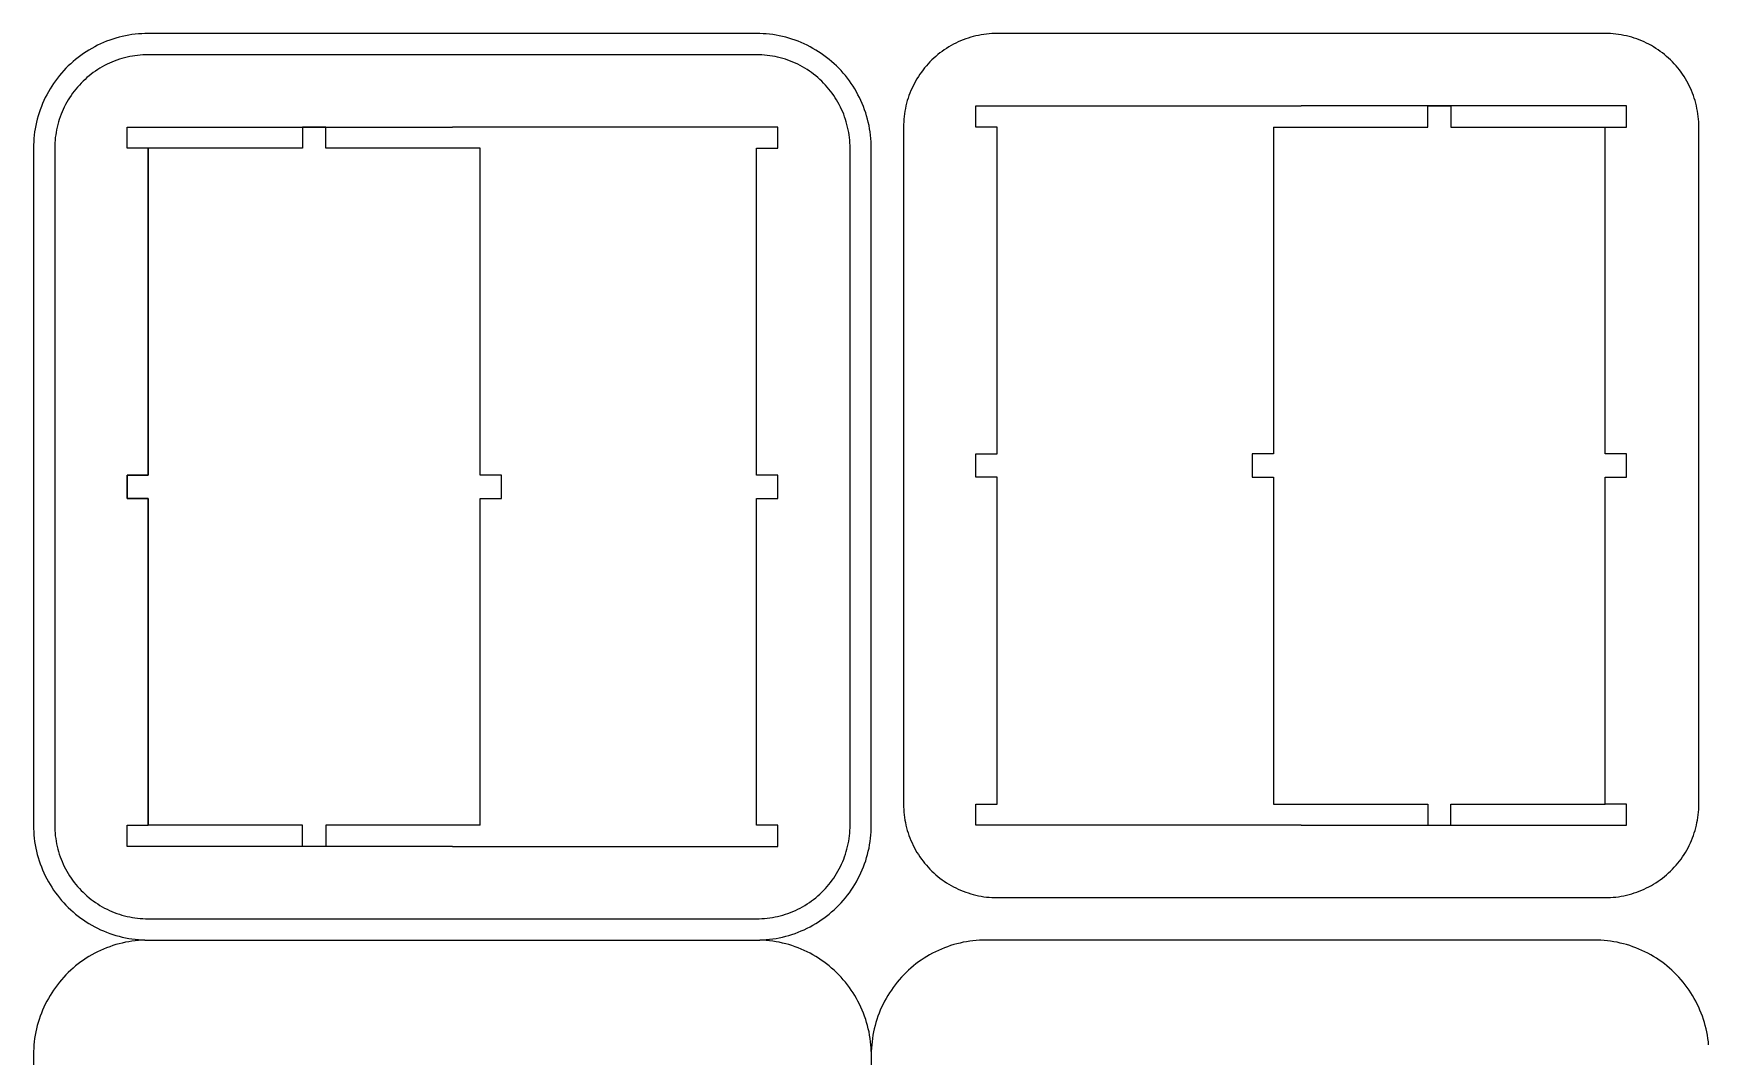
# Model space of a CAD drawing. Extents: x -237 to 237, y -166 to 166.
# Drawn here: x -234.4 to 16.2, y 12.7 to 165.8 of the extents above; entities that cross this region are included whole.
import ezdxf

# ---------------------------------------------------------------- set-up
doc = ezdxf.new("R2010")
doc.units = 0
doc.layers.get('0').update_dxf_attribs({"linetype": 'CONTINUOUS'})

msp = doc.modelspace()

# ---------------------------------------------------------------- linework, layer by layer
for p, q in [((-220.62, 165.46), (-221.1, 165.35)), ((-220.14, 165.55), (-220.62, 165.46)), ((-219.65, 165.63), (-220.14, 165.55)), ((-219.17, 165.69), (-219.65, 165.63)), ((-218.68, 165.74), (-219.17, 165.69)), ((-218.19, 165.77), (-218.68, 165.74)), ((-217.7, 165.79), (-218.19, 165.77)), ((-217.21, 165.8), (-217.7, 165.79)), ((-126.21, 165.8), (-217.21, 165.8)), ((-125.72, 165.79), (-126.21, 165.8)), ((-125.23, 165.77), (-125.72, 165.79)), ((-124.74, 165.74), (-125.23, 165.77)), ((-124.25, 165.69), (-124.74, 165.74)), ((-123.76, 165.63), (-124.25, 165.69)), ((-123.28, 165.55), (-123.76, 165.63)), ((-122.8, 165.46), (-123.28, 165.55)), ((-122.32, 165.35), (-122.8, 165.46)), ((-93.38, 165.44), (-93.77, 165.34)), ((-92.99, 165.52), (-93.38, 165.44)), ((-92.59, 165.6), (-92.99, 165.52)), ((-92.2, 165.66), (-92.59, 165.6)), ((-91.8, 165.71), (-92.2, 165.66)), ((-91.41, 165.75), (-91.8, 165.71)), ((-91.01, 165.78), (-91.41, 165.75)), ((-90.61, 165.8), (-91.01, 165.78)), ((-90.21, 165.8), (-90.61, 165.8)), ((0.79, 165.8), (-90.21, 165.8)), ((1.19, 165.8), (0.79, 165.8)), ((1.59, 165.78), (1.19, 165.8)), ((1.99, 165.75), (1.59, 165.78)), ((2.39, 165.71), (1.99, 165.75)), ((2.79, 165.66), (2.39, 165.71)), ((3.18, 165.6), (2.79, 165.66)), ((3.57, 165.52), (3.18, 165.6)), ((3.96, 165.44), (3.57, 165.52)), ((4.35, 165.34), (3.96, 165.44)), ((-226.49, 163.07), (-226.9, 162.8)), ((-226.08, 163.33), (-226.49, 163.07)), ((-225.65, 163.58), (-226.08, 163.33)), ((-225.22, 163.82), (-225.65, 163.58)), ((-224.79, 164.04), (-225.22, 163.82)), ((-224.34, 164.25), (-224.79, 164.04)), ((-223.89, 164.45), (-224.34, 164.25)), ((-223.44, 164.63), (-223.89, 164.45)), ((-222.98, 164.8), (-223.44, 164.63)), ((-222.51, 164.96), (-222.98, 164.8)), ((-222.05, 165.11), (-222.51, 164.96)), ((-221.57, 165.24), (-222.05, 165.11)), ((-221.1, 165.35), (-221.57, 165.24)), ((-121.84, 165.24), (-122.32, 165.35)), ((-121.37, 165.11), (-121.84, 165.24)), ((-120.9, 164.96), (-121.37, 165.11)), ((-120.44, 164.8), (-120.9, 164.96)), ((-119.98, 164.63), (-120.44, 164.8)), ((-119.52, 164.45), (-119.98, 164.63)), ((-119.07, 164.25), (-119.52, 164.45)), ((-118.63, 164.04), (-119.07, 164.25)), ((-118.19, 163.82), (-118.63, 164.04)), ((-117.76, 163.58), (-118.19, 163.82)), ((-117.34, 163.33), (-117.76, 163.58)), ((-116.92, 163.07), (-117.34, 163.33)), ((-116.51, 162.8), (-116.92, 163.07)), ((-98.44, 163.13), (-98.76, 162.89)), ((-98.11, 163.36), (-98.44, 163.13)), ((-97.78, 163.58), (-98.11, 163.36)), ((-97.44, 163.79), (-97.78, 163.58)), ((-97.09, 163.99), (-97.44, 163.79)), ((-96.74, 164.18), (-97.09, 163.99)), ((-96.38, 164.36), (-96.74, 164.18)), ((-96.02, 164.54), (-96.38, 164.36)), ((-95.66, 164.7), (-96.02, 164.54)), ((-95.29, 164.85), (-95.66, 164.7)), ((-94.91, 164.99), (-95.29, 164.85)), ((-94.53, 165.12), (-94.91, 164.99)), ((-94.15, 165.23), (-94.53, 165.12)), ((-93.77, 165.34), (-94.15, 165.23)), ((4.74, 165.23), (4.35, 165.34)), ((5.12, 165.12), (4.74, 165.23)), ((5.5, 164.99), (5.12, 165.12)), ((5.87, 164.85), (5.5, 164.99)), ((6.24, 164.7), (5.87, 164.85)), ((6.61, 164.54), (6.24, 164.7)), ((6.97, 164.36), (6.61, 164.54)), ((7.33, 164.18), (6.97, 164.36)), ((7.68, 163.99), (7.33, 164.18)), ((8.02, 163.79), (7.68, 163.99)), ((8.36, 163.58), (8.02, 163.79)), ((8.7, 163.36), (8.36, 163.58)), ((9.02, 163.13), (8.7, 163.36)), ((9.34, 162.89), (9.02, 163.13)), ((-229.52, 160.6), (-229.86, 160.24)), ((-229.18, 160.94), (-229.52, 160.6)), ((-228.82, 161.28), (-229.18, 160.94)), ((-228.45, 161.61), (-228.82, 161.28)), ((-228.08, 161.92), (-228.45, 161.61)), ((-227.7, 162.23), (-228.08, 161.92)), ((-227.3, 162.52), (-227.7, 162.23)), ((-226.9, 162.8), (-227.3, 162.52)), ((-224.78, 160.4), (-225.11, 160.18)), ((-224.44, 160.61), (-224.78, 160.4)), ((-224.09, 160.82), (-224.44, 160.61)), ((-223.74, 161.01), (-224.09, 160.82)), ((-223.38, 161.19), (-223.74, 161.01)), ((-223.02, 161.36), (-223.38, 161.19)), ((-222.66, 161.52), (-223.02, 161.36)), ((-222.29, 161.67), (-222.66, 161.52)), ((-221.91, 161.81), (-222.29, 161.67)), ((-221.53, 161.94), (-221.91, 161.81)), ((-221.15, 162.06), (-221.53, 161.94)), ((-220.77, 162.17), (-221.15, 162.06)), ((-220.38, 162.26), (-220.77, 162.17)), ((-219.99, 162.35), (-220.38, 162.26)), ((-219.59, 162.42), (-219.99, 162.35)), ((-219.2, 162.48), (-219.59, 162.42)), ((-218.8, 162.53), (-219.2, 162.48)), ((-218.41, 162.57), (-218.8, 162.53)), ((-218.01, 162.6), (-218.41, 162.57)), ((-217.61, 162.62), (-218.01, 162.6)), ((-217.21, 162.63), (-217.61, 162.62)), ((-126.21, 162.63), (-217.21, 162.63)), ((-125.81, 162.62), (-126.21, 162.63)), ((-125.41, 162.6), (-125.81, 162.62)), ((-125.01, 162.57), (-125.41, 162.6)), ((-124.61, 162.53), (-125.01, 162.57)), ((-124.21, 162.48), (-124.61, 162.53)), ((-123.82, 162.42), (-124.21, 162.48)), ((-123.43, 162.35), (-123.82, 162.42)), ((-123.04, 162.26), (-123.43, 162.35)), ((-122.65, 162.17), (-123.04, 162.26)), ((-122.26, 162.06), (-122.65, 162.17)), ((-121.88, 161.94), (-122.26, 162.06)), ((-121.5, 161.81), (-121.88, 161.94)), ((-121.13, 161.67), (-121.5, 161.81)), ((-120.76, 161.52), (-121.13, 161.67)), ((-120.39, 161.36), (-120.76, 161.52)), ((-120.03, 161.19), (-120.39, 161.36)), ((-119.67, 161.01), (-120.03, 161.19)), ((-119.32, 160.82), (-119.67, 161.01)), ((-118.98, 160.61), (-119.32, 160.82)), ((-118.64, 160.4), (-118.98, 160.61)), ((-118.3, 160.18), (-118.64, 160.4)), ((-116.11, 162.52), (-116.51, 162.8)), ((-115.72, 162.23), (-116.11, 162.52)), ((-115.34, 161.92), (-115.72, 162.23)), ((-114.96, 161.61), (-115.34, 161.92)), ((-114.59, 161.28), (-114.96, 161.61)), ((-114.24, 160.94), (-114.59, 161.28)), ((-113.89, 160.6), (-114.24, 160.94)), ((-113.55, 160.24), (-113.89, 160.6)), ((-101.05, 160.66), (-101.29, 160.35)), ((-100.79, 160.97), (-101.05, 160.66)), ((-100.52, 161.27), (-100.79, 160.97)), ((-100.25, 161.56), (-100.52, 161.27)), ((-99.96, 161.84), (-100.25, 161.56)), ((-99.67, 162.12), (-99.96, 161.84)), ((-99.38, 162.38), (-99.67, 162.12)), ((-99.07, 162.64), (-99.38, 162.38)), ((-98.76, 162.89), (-99.07, 162.64)), ((9.65, 162.64), (9.34, 162.89)), ((9.96, 162.38), (9.65, 162.64)), ((10.26, 162.12), (9.96, 162.38)), ((10.55, 161.84), (10.26, 162.12)), ((10.83, 161.56), (10.55, 161.84)), ((11.11, 161.27), (10.83, 161.56)), ((11.37, 160.97), (11.11, 161.27)), ((11.63, 160.66), (11.37, 160.97)), ((11.88, 160.35), (11.63, 160.66)), ((-231.66, 157.91), (-231.91, 157.5)), ((-231.38, 158.32), (-231.66, 157.91)), ((-231.1, 158.72), (-231.38, 158.32)), ((-230.81, 159.11), (-231.1, 158.72)), ((-230.5, 159.5), (-230.81, 159.11)), ((-230.19, 159.87), (-230.5, 159.5)), ((-229.86, 160.24), (-230.19, 159.87)), ((-227.52, 158.09), (-227.79, 157.79)), ((-227.25, 158.38), (-227.52, 158.09)), ((-226.96, 158.67), (-227.25, 158.38)), ((-226.67, 158.94), (-226.96, 158.67)), ((-226.38, 159.21), (-226.67, 158.94)), ((-226.07, 159.46), (-226.38, 159.21)), ((-225.76, 159.71), (-226.07, 159.46)), ((-225.44, 159.95), (-225.76, 159.71)), ((-225.11, 160.18), (-225.44, 159.95)), ((-117.98, 159.95), (-118.3, 160.18)), ((-117.66, 159.71), (-117.98, 159.95)), ((-117.35, 159.46), (-117.66, 159.71)), ((-117.04, 159.21), (-117.35, 159.46)), ((-116.74, 158.94), (-117.04, 159.21)), ((-116.45, 158.67), (-116.74, 158.94)), ((-116.17, 158.38), (-116.45, 158.67)), ((-115.89, 158.09), (-116.17, 158.38)), ((-115.63, 157.79), (-115.89, 158.09)), ((-113.23, 159.87), (-113.55, 160.24)), ((-112.91, 159.5), (-113.23, 159.87)), ((-112.61, 159.11), (-112.91, 159.5)), ((-112.31, 158.72), (-112.61, 159.11)), ((-112.03, 158.32), (-112.31, 158.72)), ((-111.76, 157.91), (-112.03, 158.32)), ((-111.5, 157.5), (-111.76, 157.91)), ((-102.77, 157.98), (-102.94, 157.62)), ((-102.59, 158.33), (-102.77, 157.98)), ((-102.4, 158.69), (-102.59, 158.33)), ((-102.2, 159.03), (-102.4, 158.69)), ((-101.98, 159.37), (-102.2, 159.03)), ((-101.76, 159.7), (-101.98, 159.37)), ((-101.53, 160.03), (-101.76, 159.7)), ((-101.29, 160.35), (-101.53, 160.03)), ((12.12, 160.03), (11.88, 160.35)), ((12.35, 159.7), (12.12, 160.03)), ((12.57, 159.37), (12.35, 159.7)), ((12.78, 159.03), (12.57, 159.37)), ((12.98, 158.69), (12.78, 159.03)), ((13.17, 158.33), (12.98, 158.69)), ((13.36, 157.98), (13.17, 158.33)), ((13.53, 157.62), (13.36, 157.98)), ((-232.83, 155.76), (-233.03, 155.31)), ((-232.62, 156.2), (-232.83, 155.76)), ((-232.4, 156.64), (-232.62, 156.2)), ((-232.16, 157.07), (-232.4, 156.64)), ((-231.91, 157.5), (-232.16, 157.07)), ((-229.4, 155.51), (-229.59, 155.16)), ((-229.2, 155.86), (-229.4, 155.51)), ((-228.98, 156.19), (-229.2, 155.86)), ((-228.76, 156.53), (-228.98, 156.19)), ((-228.53, 156.85), (-228.76, 156.53)), ((-228.29, 157.18), (-228.53, 156.85)), ((-228.05, 157.49), (-228.29, 157.18)), ((-227.79, 157.79), (-228.05, 157.49)), ((-115.37, 157.49), (-115.63, 157.79)), ((-115.12, 157.18), (-115.37, 157.49)), ((-114.88, 156.85), (-115.12, 157.18)), ((-114.65, 156.53), (-114.88, 156.85)), ((-114.43, 156.19), (-114.65, 156.53)), ((-114.22, 155.86), (-114.43, 156.19)), ((-114.02, 155.51), (-114.22, 155.86)), ((-113.83, 155.16), (-114.02, 155.51)), ((-111.25, 157.07), (-111.5, 157.5)), ((-111.02, 156.64), (-111.25, 157.07)), ((-110.79, 156.2), (-111.02, 156.64)), ((-110.58, 155.76), (-110.79, 156.2)), ((-110.39, 155.31), (-110.58, 155.76)), ((-103.64, 155.75), (-103.75, 155.36)), ((-103.52, 156.13), (-103.64, 155.75)), ((-103.39, 156.51), (-103.52, 156.13)), ((-103.25, 156.88), (-103.39, 156.51)), ((-103.1, 157.25), (-103.25, 156.88)), ((-102.94, 157.62), (-103.1, 157.25)), ((13.69, 157.25), (13.53, 157.62)), ((13.84, 156.88), (13.69, 157.25)), ((13.98, 156.51), (13.84, 156.88)), ((14.11, 156.13), (13.98, 156.51)), ((14.23, 155.75), (14.11, 156.13)), ((14.33, 155.36), (14.23, 155.75)), ((-233.82, 152.99), (-233.94, 152.52)), ((-233.69, 153.46), (-233.82, 152.99)), ((-233.54, 153.93), (-233.69, 153.46)), ((-233.38, 154.4), (-233.54, 153.93)), ((-233.21, 154.86), (-233.38, 154.4)), ((-233.03, 155.31), (-233.21, 154.86)), ((-230.52, 152.95), (-230.64, 152.57)), ((-230.39, 153.33), (-230.52, 152.95)), ((-230.25, 153.71), (-230.39, 153.33)), ((-230.1, 154.08), (-230.25, 153.71)), ((-229.94, 154.44), (-230.1, 154.08)), ((-229.77, 154.8), (-229.94, 154.44)), ((-229.59, 155.16), (-229.77, 154.8)), ((-113.64, 154.8), (-113.83, 155.16)), ((-113.47, 154.44), (-113.64, 154.8)), ((-113.31, 154.08), (-113.47, 154.44)), ((-113.16, 153.71), (-113.31, 154.08)), ((-113.02, 153.33), (-113.16, 153.71)), ((-112.89, 152.95), (-113.02, 153.33)), ((-112.77, 152.57), (-112.89, 152.95)), ((-110.2, 154.86), (-110.39, 155.31)), ((-110.03, 154.4), (-110.2, 154.86)), ((-109.87, 153.93), (-110.03, 154.4)), ((-109.73, 153.46), (-109.87, 153.93)), ((-109.6, 152.99), (-109.73, 153.46)), ((-109.48, 152.52), (-109.6, 152.99)), ((-104.16, 153), (-104.18, 152.6)), ((-104.12, 153.4), (-104.16, 153)), ((-104.06, 153.79), (-104.12, 153.4)), ((-104, 154.19), (-104.06, 153.79)), ((-103.93, 154.58), (-104, 154.19)), ((-103.84, 154.97), (-103.93, 154.58)), ((-103.75, 155.36), (-103.84, 154.97)), ((-93.38, 154.98), (-44.71, 154.98)), ((-93.38, 151.8), (-93.38, 154.98)), ((3.97, 154.98), (-44.71, 154.98)), ((-25.76, 151.8), (-25.76, 154.98)), ((-25.76, 154.98), (-22.3, 154.98)), ((-22.3, 154.98), (-22.3, 151.8)), ((3.97, 151.8), (3.97, 154.98)), ((14.43, 154.97), (14.33, 155.36)), ((14.51, 154.58), (14.43, 154.97)), ((14.59, 154.19), (14.51, 154.58)), ((14.65, 153.79), (14.59, 154.19)), ((14.7, 153.4), (14.65, 153.79)), ((14.74, 153), (14.7, 153.4)), ((14.77, 152.6), (14.74, 153)), ((-234.27, 150.58), (-234.32, 150.1)), ((-234.21, 151.07), (-234.27, 150.58)), ((-234.13, 151.55), (-234.21, 151.07)), ((-234.04, 152.04), (-234.13, 151.55)), ((-233.94, 152.52), (-234.04, 152.04)), ((-231.06, 150.62), (-231.12, 150.22)), ((-231, 151.01), (-231.06, 150.62)), ((-230.93, 151.41), (-231, 151.01)), ((-230.84, 151.8), (-230.93, 151.41)), ((-230.75, 152.19), (-230.84, 151.8)), ((-230.64, 152.57), (-230.75, 152.19)), ((-220.38, 148.63), (-220.38, 151.8)), ((-220.38, 151.8), (-171.71, 151.8)), ((-194.11, 151.8), (-194.11, 148.63)), ((-190.65, 151.8), (-194.11, 151.8)), ((-190.65, 148.63), (-190.65, 151.8)), ((-123.03, 151.8), (-171.71, 151.8)), ((-123.03, 148.63), (-123.03, 151.8)), ((-112.67, 152.19), (-112.77, 152.57)), ((-112.57, 151.8), (-112.67, 152.19)), ((-112.49, 151.41), (-112.57, 151.8)), ((-112.41, 151.01), (-112.49, 151.41)), ((-112.35, 150.62), (-112.41, 151.01)), ((-112.3, 150.22), (-112.35, 150.62)), ((-109.37, 152.04), (-109.48, 152.52)), ((-109.28, 151.55), (-109.37, 152.04)), ((-109.21, 151.07), (-109.28, 151.55)), ((-109.14, 150.58), (-109.21, 151.07)), ((-109.1, 150.1), (-109.14, 150.58)), ((-104.2, 152.2), (-104.21, 151.8)), ((-104.21, 151.8), (-104.21, 50.5)), ((-104.18, 152.6), (-104.2, 152.2)), ((-90.21, 151.8), (-93.38, 151.8)), ((-90.21, 102.88), (-90.21, 151.8)), ((-48.86, 151.8), (-25.76, 151.8)), ((-48.86, 151.8), (-48.86, 102.88)), ((-22.3, 151.8), (0.79, 151.8)), ((0.79, 102.88), (0.79, 151.8)), ((0.79, 102.88), (0.79, 151.8)), ((0.79, 151.8), (3.97, 151.8)), ((14.79, 152.2), (14.77, 152.6)), ((14.79, 151.8), (14.79, 152.2)), ((14.79, 50.5), (14.79, 151.8)), ((-234.35, 149.61), (-234.38, 149.12)), ((-234.38, 149.12), (-234.38, 148.63)), ((-234.38, 148.63), (-234.38, 47.33)), ((-234.32, 150.1), (-234.35, 149.61)), ((-231.2, 149.03), (-231.21, 148.63)), ((-231.21, 148.63), (-231.21, 47.33)), ((-231.18, 149.43), (-231.2, 149.03)), ((-231.16, 149.82), (-231.18, 149.43)), ((-231.12, 150.22), (-231.16, 149.82)), ((-217.21, 148.63), (-220.38, 148.63)), ((-217.21, 148.63), (-217.21, 99.71)), ((-194.11, 148.63), (-217.21, 148.63)), ((-217.21, 99.71), (-217.21, 148.63)), ((-167.56, 148.63), (-190.65, 148.63)), ((-167.56, 99.71), (-167.56, 148.63)), ((-126.21, 99.71), (-126.21, 148.63)), ((-126.21, 148.63), (-123.03, 148.63)), ((-112.26, 149.82), (-112.3, 150.22)), ((-112.23, 149.43), (-112.26, 149.82)), ((-112.21, 149.03), (-112.23, 149.43)), ((-112.21, 148.63), (-112.21, 149.03)), ((-112.21, 47.33), (-112.21, 148.63)), ((-109.06, 149.61), (-109.1, 150.1)), ((-109.04, 149.12), (-109.06, 149.61)), ((-109.03, 148.63), (-109.04, 149.12)), ((-109.03, 47.33), (-109.03, 148.63)), ((-93.38, 99.42), (-93.38, 102.88)), ((-93.38, 102.88), (-90.21, 102.88)), ((-52.03, 102.88), (-52.03, 99.42)), ((-48.86, 102.88), (-52.03, 102.88)), ((3.97, 102.88), (0.79, 102.88)), ((3.97, 102.88), (0.79, 102.88)), ((3.97, 99.42), (3.97, 102.88)), ((3.97, 99.42), (3.97, 102.88)), ((-217.21, 99.71), (-220.38, 99.71)), ((-220.38, 99.71), (-220.38, 96.24)), ((-220.38, 96.24), (-220.38, 99.71)), ((-220.38, 99.71), (-217.21, 99.71)), ((-164.38, 99.71), (-167.56, 99.71)), ((-164.38, 96.24), (-164.38, 99.71)), ((-123.03, 99.71), (-126.21, 99.71)), ((-123.03, 96.24), (-123.03, 99.71)), ((-90.21, 99.42), (-93.38, 99.42)), ((-90.21, 50.5), (-90.21, 99.42)), ((-52.03, 99.42), (-48.86, 99.42)), ((-48.86, 99.42), (-48.86, 50.5)), ((0.79, 99.42), (3.97, 99.42)), ((0.79, 50.5), (0.79, 99.42)), ((0.79, 99.42), (3.97, 99.42)), ((0.79, 50.5), (0.79, 99.42)), ((-220.38, 96.24), (-217.21, 96.24)), ((-217.21, 96.24), (-220.38, 96.24)), ((-217.21, 96.24), (-217.21, 47.33)), ((-217.21, 47.33), (-217.21, 96.24)), ((-167.56, 96.24), (-164.38, 96.24)), ((-167.56, 47.33), (-167.56, 96.24)), ((-126.21, 47.33), (-126.21, 96.24)), ((-126.21, 96.24), (-123.03, 96.24)), ((-104.21, 50.5), (-104.2, 50.1)), ((-93.38, 47.33), (-93.38, 50.5)), ((-93.38, 50.5), (-90.21, 50.5)), ((-48.86, 50.5), (-25.76, 50.5)), ((-25.76, 50.5), (-25.76, 47.33)), ((-22.3, 50.5), (0.79, 50.5)), ((-22.3, 47.33), (-22.3, 50.5)), ((3.97, 50.5), (0.79, 50.5)), ((3.97, 47.33), (3.97, 50.5)), ((14.79, 50.1), (14.79, 50.5)), ((-104.2, 50.1), (-104.18, 49.7)), ((-104.18, 49.7), (-104.16, 49.3)), ((-104.16, 49.3), (-104.12, 48.91)), ((-104.12, 48.91), (-104.06, 48.51)), ((-104.06, 48.51), (-104, 48.11)), ((-104, 48.11), (-103.93, 47.72)), ((-103.93, 47.72), (-103.84, 47.33)), ((14.43, 47.33), (14.51, 47.72)), ((14.51, 47.72), (14.59, 48.11)), ((14.59, 48.11), (14.65, 48.51)), ((14.65, 48.51), (14.7, 48.91)), ((14.7, 48.91), (14.74, 49.3)), ((14.74, 49.3), (14.77, 49.7)), ((14.77, 49.7), (14.79, 50.1)), ((-234.38, 47.33), (-234.38, 46.84)), ((-234.38, 46.84), (-234.35, 46.35)), ((-234.35, 46.35), (-234.32, 45.86)), ((-234.32, 45.86), (-234.27, 45.37)), ((-234.27, 45.37), (-234.21, 44.88)), ((-231.21, 47.33), (-231.2, 46.93)), ((-231.2, 46.93), (-231.18, 46.53)), ((-231.18, 46.53), (-231.16, 46.13)), ((-231.16, 46.13), (-231.12, 45.73)), ((-231.12, 45.73), (-231.06, 45.33)), ((-231.06, 45.33), (-231, 44.94)), ((-220.38, 44.15), (-220.38, 47.33)), ((-220.38, 47.33), (-217.21, 47.33)), ((-194.11, 47.33), (-217.21, 47.33)), ((-194.11, 44.15), (-194.11, 47.33)), ((-167.56, 47.33), (-190.65, 47.33)), ((-190.65, 47.33), (-190.65, 44.15)), ((-123.03, 47.33), (-126.21, 47.33)), ((-123.03, 44.15), (-123.03, 47.33)), ((-112.41, 44.94), (-112.35, 45.33)), ((-112.35, 45.33), (-112.3, 45.73)), ((-112.3, 45.73), (-112.26, 46.13)), ((-112.26, 46.13), (-112.23, 46.53)), ((-112.23, 46.53), (-112.21, 46.93)), ((-112.21, 46.93), (-112.21, 47.33)), ((-109.21, 44.88), (-109.14, 45.37)), ((-109.14, 45.37), (-109.1, 45.86)), ((-109.1, 45.86), (-109.06, 46.35)), ((-109.06, 46.35), (-109.04, 46.84)), ((-109.04, 46.84), (-109.03, 47.33)), ((-103.84, 47.33), (-103.75, 46.94)), ((-103.75, 46.94), (-103.64, 46.56)), ((-103.64, 46.56), (-103.52, 46.17)), ((-103.52, 46.17), (-103.39, 45.8)), ((-103.39, 45.8), (-103.25, 45.42)), ((-103.25, 45.42), (-103.1, 45.05)), ((-44.71, 47.33), (-93.38, 47.33)), ((-44.71, 47.33), (3.97, 47.33)), ((-25.76, 47.33), (-22.3, 47.33)), ((13.69, 45.05), (13.84, 45.42)), ((13.84, 45.42), (13.98, 45.8)), ((13.98, 45.8), (14.11, 46.17)), ((14.11, 46.17), (14.23, 46.56)), ((14.23, 46.56), (14.33, 46.94)), ((14.33, 46.94), (14.43, 47.33)), ((-234.21, 44.88), (-234.13, 44.4)), ((-234.13, 44.4), (-234.04, 43.92)), ((-234.04, 43.92), (-233.94, 43.44)), ((-233.94, 43.44), (-233.82, 42.96)), ((-233.82, 42.96), (-233.69, 42.49)), ((-231, 44.94), (-230.93, 44.55)), ((-230.93, 44.55), (-230.84, 44.16)), ((-230.84, 44.16), (-230.75, 43.77)), ((-230.75, 43.77), (-230.64, 43.38)), ((-230.64, 43.38), (-230.52, 43)), ((-230.52, 43), (-230.39, 42.62)), ((-230.39, 42.62), (-230.25, 42.25)), ((-171.71, 44.15), (-220.38, 44.15)), ((-190.65, 44.15), (-194.11, 44.15)), ((-171.71, 44.15), (-123.03, 44.15)), ((-113.16, 42.25), (-113.02, 42.62)), ((-113.02, 42.62), (-112.89, 43)), ((-112.89, 43), (-112.77, 43.38)), ((-112.77, 43.38), (-112.67, 43.77)), ((-112.67, 43.77), (-112.57, 44.16)), ((-112.57, 44.16), (-112.49, 44.55)), ((-112.49, 44.55), (-112.41, 44.94)), ((-109.73, 42.49), (-109.6, 42.96)), ((-109.6, 42.96), (-109.48, 43.44)), ((-109.48, 43.44), (-109.37, 43.92)), ((-109.37, 43.92), (-109.28, 44.4)), ((-109.28, 44.4), (-109.21, 44.88)), ((-103.1, 45.05), (-102.94, 44.69)), ((-102.94, 44.69), (-102.77, 44.32)), ((-102.77, 44.32), (-102.59, 43.97)), ((-102.59, 43.97), (-102.4, 43.62)), ((-102.4, 43.62), (-102.2, 43.27)), ((-102.2, 43.27), (-101.98, 42.93)), ((-101.98, 42.93), (-101.76, 42.6)), ((12.35, 42.6), (12.57, 42.93)), ((12.57, 42.93), (12.78, 43.27)), ((12.78, 43.27), (12.98, 43.62)), ((12.98, 43.62), (13.17, 43.97)), ((13.17, 43.97), (13.36, 44.32)), ((13.36, 44.32), (13.53, 44.69)), ((13.53, 44.69), (13.69, 45.05)), ((-233.69, 42.49), (-233.54, 42.02)), ((-233.54, 42.02), (-233.38, 41.55)), ((-233.38, 41.55), (-233.21, 41.09)), ((-233.21, 41.09), (-233.03, 40.64)), ((-233.03, 40.64), (-232.83, 40.19)), ((-232.83, 40.19), (-232.62, 39.75)), ((-230.25, 42.25), (-230.1, 41.88)), ((-230.1, 41.88), (-229.94, 41.51)), ((-229.94, 41.51), (-229.77, 41.15)), ((-229.77, 41.15), (-229.59, 40.79)), ((-229.59, 40.79), (-229.4, 40.44)), ((-229.4, 40.44), (-229.2, 40.1)), ((-114.22, 40.1), (-114.02, 40.44)), ((-114.02, 40.44), (-113.83, 40.79)), ((-113.83, 40.79), (-113.64, 41.15)), ((-113.64, 41.15), (-113.47, 41.51)), ((-113.47, 41.51), (-113.31, 41.88)), ((-113.31, 41.88), (-113.16, 42.25)), ((-110.79, 39.75), (-110.58, 40.19)), ((-110.58, 40.19), (-110.39, 40.64)), ((-110.39, 40.64), (-110.2, 41.09)), ((-110.2, 41.09), (-110.03, 41.55)), ((-110.03, 41.55), (-109.87, 42.02)), ((-109.87, 42.02), (-109.73, 42.49)), ((-101.76, 42.6), (-101.53, 42.27)), ((-101.53, 42.27), (-101.29, 41.95)), ((-101.29, 41.95), (-101.05, 41.64)), ((-101.05, 41.64), (-100.79, 41.33)), ((-100.79, 41.33), (-100.52, 41.03)), ((-100.52, 41.03), (-100.25, 40.74)), ((-100.25, 40.74), (-99.96, 40.46)), ((-99.96, 40.46), (-99.67, 40.19)), ((-99.67, 40.19), (-99.38, 39.92)), ((9.96, 39.92), (10.26, 40.19)), ((10.26, 40.19), (10.55, 40.46)), ((10.55, 40.46), (10.83, 40.74)), ((10.83, 40.74), (11.11, 41.03)), ((11.11, 41.03), (11.37, 41.33)), ((11.37, 41.33), (11.63, 41.64)), ((11.63, 41.64), (11.88, 41.95)), ((11.88, 41.95), (12.12, 42.27)), ((12.12, 42.27), (12.35, 42.6)), ((-232.62, 39.75), (-232.4, 39.31)), ((-232.4, 39.31), (-232.16, 38.88)), ((-232.16, 38.88), (-231.91, 38.46)), ((-231.91, 38.46), (-231.66, 38.04)), ((-231.66, 38.04), (-231.38, 37.63)), ((-231.38, 37.63), (-231.1, 37.23)), ((-229.2, 40.1), (-228.98, 39.76)), ((-228.98, 39.76), (-228.76, 39.42)), ((-228.76, 39.42), (-228.53, 39.1)), ((-228.53, 39.1), (-228.29, 38.78)), ((-228.29, 38.78), (-228.05, 38.46)), ((-228.05, 38.46), (-227.79, 38.16)), ((-227.79, 38.16), (-227.52, 37.86)), ((-227.52, 37.86), (-227.25, 37.57)), ((-116.17, 37.57), (-115.89, 37.86)), ((-115.89, 37.86), (-115.63, 38.16)), ((-115.63, 38.16), (-115.37, 38.46)), ((-115.37, 38.46), (-115.12, 38.78)), ((-115.12, 38.78), (-114.88, 39.1)), ((-114.88, 39.1), (-114.65, 39.42)), ((-114.65, 39.42), (-114.43, 39.76)), ((-114.43, 39.76), (-114.22, 40.1)), ((-112.31, 37.23), (-112.03, 37.63)), ((-112.03, 37.63), (-111.76, 38.04)), ((-111.76, 38.04), (-111.5, 38.46)), ((-111.5, 38.46), (-111.25, 38.88)), ((-111.25, 38.88), (-111.02, 39.31)), ((-111.02, 39.31), (-110.79, 39.75)), ((-99.38, 39.92), (-99.07, 39.66)), ((-99.07, 39.66), (-98.76, 39.41)), ((-98.76, 39.41), (-98.44, 39.17)), ((-98.44, 39.17), (-98.11, 38.94)), ((-98.11, 38.94), (-97.78, 38.72)), ((-97.78, 38.72), (-97.44, 38.51)), ((-97.44, 38.51), (-97.09, 38.31)), ((-97.09, 38.31), (-96.74, 38.12)), ((-96.74, 38.12), (-96.38, 37.94)), ((-96.38, 37.94), (-96.02, 37.77)), ((-96.02, 37.77), (-95.66, 37.61)), ((-95.66, 37.61), (-95.29, 37.45)), ((5.87, 37.45), (6.24, 37.61)), ((6.24, 37.61), (6.61, 37.77)), ((6.61, 37.77), (6.97, 37.94)), ((6.97, 37.94), (7.33, 38.12)), ((7.33, 38.12), (7.68, 38.31)), ((7.68, 38.31), (8.02, 38.51)), ((8.02, 38.51), (8.36, 38.72)), ((8.36, 38.72), (8.7, 38.94)), ((8.7, 38.94), (9.02, 39.17)), ((9.02, 39.17), (9.34, 39.41)), ((9.34, 39.41), (9.65, 39.66)), ((9.65, 39.66), (9.96, 39.92)), ((-231.1, 37.23), (-230.81, 36.84)), ((-230.81, 36.84), (-230.5, 36.45)), ((-230.5, 36.45), (-230.19, 36.08)), ((-230.19, 36.08), (-229.86, 35.71)), ((-229.86, 35.71), (-229.52, 35.36)), ((-229.52, 35.36), (-229.18, 35.01)), ((-227.25, 37.57), (-226.96, 37.29)), ((-226.96, 37.29), (-226.67, 37.01)), ((-226.67, 37.01), (-226.38, 36.75)), ((-226.38, 36.75), (-226.07, 36.49)), ((-226.07, 36.49), (-225.76, 36.24)), ((-225.76, 36.24), (-225.44, 36)), ((-225.44, 36), (-225.11, 35.77)), ((-225.11, 35.77), (-224.78, 35.55)), ((-224.78, 35.55), (-224.44, 35.34)), ((-224.44, 35.34), (-224.09, 35.14)), ((-224.09, 35.14), (-223.74, 34.94)), ((-119.67, 34.94), (-119.32, 35.14)), ((-119.32, 35.14), (-118.98, 35.34)), ((-118.98, 35.34), (-118.64, 35.55)), ((-118.64, 35.55), (-118.3, 35.77)), ((-118.3, 35.77), (-117.98, 36)), ((-117.98, 36), (-117.66, 36.24)), ((-117.66, 36.24), (-117.35, 36.49)), ((-117.35, 36.49), (-117.04, 36.75)), ((-117.04, 36.75), (-116.74, 37.01)), ((-116.74, 37.01), (-116.45, 37.29)), ((-116.45, 37.29), (-116.17, 37.57)), ((-114.24, 35.01), (-113.89, 35.36)), ((-113.89, 35.36), (-113.55, 35.71)), ((-113.55, 35.71), (-113.23, 36.08)), ((-113.23, 36.08), (-112.91, 36.45)), ((-112.91, 36.45), (-112.61, 36.84)), ((-112.61, 36.84), (-112.31, 37.23)), ((-95.29, 37.45), (-94.91, 37.32)), ((-94.91, 37.32), (-94.53, 37.19)), ((-94.53, 37.19), (-94.15, 37.07)), ((-94.15, 37.07), (-93.77, 36.96)), ((-93.77, 36.96), (-93.38, 36.86)), ((-93.38, 36.86), (-92.99, 36.78)), ((-92.99, 36.78), (-92.59, 36.71)), ((-92.59, 36.71), (-92.2, 36.64)), ((-92.2, 36.64), (-91.8, 36.59)), ((-91.8, 36.59), (-91.41, 36.55)), ((-91.41, 36.55), (-91.01, 36.52)), ((-91.01, 36.52), (-90.61, 36.51)), ((-90.61, 36.51), (-90.21, 36.5)), ((-90.21, 36.5), (0.79, 36.5)), ((0.79, 36.5), (1.19, 36.51)), ((1.19, 36.51), (1.59, 36.52)), ((1.59, 36.52), (1.99, 36.55)), ((1.99, 36.55), (2.39, 36.59)), ((2.39, 36.59), (2.79, 36.64)), ((2.79, 36.64), (3.18, 36.71)), ((3.18, 36.71), (3.57, 36.78)), ((3.57, 36.78), (3.96, 36.86)), ((3.96, 36.86), (4.35, 36.96)), ((4.35, 36.96), (4.74, 37.07)), ((4.74, 37.07), (5.12, 37.19)), ((5.12, 37.19), (5.5, 37.32)), ((5.5, 37.32), (5.87, 37.45)), ((-229.18, 35.01), (-228.82, 34.67)), ((-228.82, 34.67), (-228.45, 34.35)), ((-228.45, 34.35), (-228.08, 34.03)), ((-228.08, 34.03), (-227.7, 33.73)), ((-227.7, 33.73), (-227.3, 33.43)), ((-227.3, 33.43), (-226.9, 33.15)), ((-226.9, 33.15), (-226.49, 32.88)), ((-226.49, 32.88), (-226.08, 32.62)), ((-226.08, 32.62), (-225.65, 32.37)), ((-223.74, 34.94), (-223.38, 34.76)), ((-223.38, 34.76), (-223.02, 34.59)), ((-223.02, 34.59), (-222.66, 34.43)), ((-222.66, 34.43), (-222.29, 34.28)), ((-222.29, 34.28), (-221.91, 34.14)), ((-221.91, 34.14), (-221.53, 34.01)), ((-221.53, 34.01), (-221.15, 33.89)), ((-221.15, 33.89), (-220.77, 33.79)), ((-220.77, 33.79), (-220.38, 33.69)), ((-220.38, 33.69), (-219.99, 33.6)), ((-219.99, 33.6), (-219.59, 33.53)), ((-219.59, 33.53), (-219.2, 33.47)), ((-219.2, 33.47), (-218.8, 33.42)), ((-218.8, 33.42), (-218.41, 33.38)), ((-218.41, 33.38), (-218.01, 33.35)), ((-218.01, 33.35), (-217.61, 33.33)), ((-217.61, 33.33), (-217.21, 33.33)), ((-217.21, 33.33), (-126.21, 33.33)), ((-126.21, 33.33), (-125.81, 33.33)), ((-125.81, 33.33), (-125.41, 33.35)), ((-125.41, 33.35), (-125.01, 33.38)), ((-125.01, 33.38), (-124.61, 33.42)), ((-124.61, 33.42), (-124.21, 33.47)), ((-124.21, 33.47), (-123.82, 33.53)), ((-123.82, 33.53), (-123.43, 33.6)), ((-123.43, 33.6), (-123.04, 33.69)), ((-123.04, 33.69), (-122.65, 33.79)), ((-122.65, 33.79), (-122.26, 33.89)), ((-122.26, 33.89), (-121.88, 34.01)), ((-121.88, 34.01), (-121.5, 34.14)), ((-121.5, 34.14), (-121.13, 34.28)), ((-121.13, 34.28), (-120.76, 34.43)), ((-120.76, 34.43), (-120.39, 34.59)), ((-120.39, 34.59), (-120.03, 34.76)), ((-120.03, 34.76), (-119.67, 34.94)), ((-117.76, 32.37), (-117.34, 32.62)), ((-117.34, 32.62), (-116.92, 32.88)), ((-116.92, 32.88), (-116.51, 33.15)), ((-116.51, 33.15), (-116.11, 33.43)), ((-116.11, 33.43), (-115.72, 33.73)), ((-115.72, 33.73), (-115.34, 34.03)), ((-115.34, 34.03), (-114.96, 34.35)), ((-114.96, 34.35), (-114.59, 34.67)), ((-114.59, 34.67), (-114.24, 35.01)), ((-225.65, 32.37), (-225.22, 32.14)), ((-225.22, 32.14), (-224.79, 31.91)), ((-224.79, 31.91), (-224.34, 31.7)), ((-224.34, 31.7), (-223.89, 31.51)), ((-223.89, 31.51), (-223.44, 31.32)), ((-223.44, 31.32), (-222.98, 31.15)), ((-222.98, 31.15), (-222.51, 30.99)), ((-222.51, 30.99), (-222.05, 30.85)), ((-222.05, 30.85), (-221.57, 30.72)), ((-221.57, 30.72), (-221.1, 30.6)), ((-221.1, 30.6), (-220.62, 30.49)), ((-220.62, 30.49), (-220.14, 30.4)), ((-220.14, 30.4), (-219.65, 30.33)), ((-219.65, 30.33), (-219.17, 30.26)), ((-219.17, 30.26), (-218.68, 30.21)), ((-218.68, 30.09), (-219.17, 30.04)), ((-218.68, 30.21), (-218.19, 30.18)), ((-218.19, 30.12), (-218.68, 30.09)), ((-218.19, 30.18), (-217.7, 30.14)), ((-217.7, 30.14), (-218.19, 30.12)), ((-217.7, 30.14), (-217.21, 30.15)), ((-217.21, 30.15), (-126.21, 30.15)), ((-126.21, 30.15), (-125.72, 30.14)), ((-125.72, 30.14), (-125.23, 30.18)), ((-125.23, 30.12), (-125.72, 30.14)), ((-125.23, 30.18), (-124.74, 30.21)), ((-124.74, 30.09), (-125.23, 30.12)), ((-124.74, 30.21), (-124.25, 30.26)), ((-124.25, 30.04), (-124.74, 30.09)), ((-124.25, 30.26), (-123.76, 30.33)), ((-123.76, 30.33), (-123.28, 30.4)), ((-123.28, 30.4), (-122.8, 30.49)), ((-122.8, 30.49), (-122.32, 30.6)), ((-122.32, 30.6), (-121.84, 30.72)), ((-121.84, 30.72), (-121.37, 30.85)), ((-121.37, 30.85), (-120.9, 30.99)), ((-120.9, 30.99), (-120.44, 31.15)), ((-120.44, 31.15), (-119.98, 31.32)), ((-119.98, 31.32), (-119.52, 31.51)), ((-119.52, 31.51), (-119.07, 31.7)), ((-119.07, 31.7), (-118.63, 31.91)), ((-118.63, 31.91), (-118.19, 32.14)), ((-118.19, 32.14), (-117.76, 32.37)), ((-93.33, 30.09), (-93.82, 30.04)), ((-92.84, 30.12), (-93.33, 30.09)), ((-92.35, 30.14), (-92.84, 30.12)), ((-91.86, 30.15), (-92.35, 30.14)), ((-0.86, 30.15), (-91.86, 30.15)), ((-0.37, 30.14), (-0.86, 30.15)), ((0.12, 30.12), (-0.37, 30.14)), ((0.61, 30.09), (0.12, 30.12)), ((1.1, 30.04), (0.61, 30.09)), ((-226.08, 27.68), (-226.49, 27.42)), ((-225.65, 27.93), (-226.08, 27.68)), ((-225.22, 28.17), (-225.65, 27.93)), ((-224.79, 28.39), (-225.22, 28.17)), ((-224.34, 28.6), (-224.79, 28.39)), ((-223.89, 28.8), (-224.34, 28.6)), ((-223.44, 28.98), (-223.89, 28.8)), ((-222.98, 29.15), (-223.44, 28.98)), ((-222.51, 29.31), (-222.98, 29.15)), ((-222.05, 29.46), (-222.51, 29.31)), ((-221.57, 29.59), (-222.05, 29.46)), ((-221.1, 29.7), (-221.57, 29.59)), ((-220.62, 29.81), (-221.1, 29.7)), ((-220.14, 29.9), (-220.62, 29.81)), ((-219.65, 29.98), (-220.14, 29.9)), ((-219.17, 30.04), (-219.65, 29.98)), ((-123.76, 29.98), (-124.25, 30.04)), ((-123.28, 29.9), (-123.76, 29.98)), ((-122.8, 29.81), (-123.28, 29.9)), ((-122.32, 29.7), (-122.8, 29.81)), ((-121.84, 29.59), (-122.32, 29.7)), ((-121.37, 29.46), (-121.84, 29.59)), ((-120.9, 29.31), (-121.37, 29.46)), ((-120.44, 29.15), (-120.9, 29.31)), ((-119.98, 28.98), (-120.44, 29.15)), ((-119.52, 28.8), (-119.98, 28.98)), ((-119.07, 28.6), (-119.52, 28.8)), ((-118.63, 28.39), (-119.07, 28.6)), ((-118.19, 28.17), (-118.63, 28.39)), ((-117.76, 27.93), (-118.19, 28.17)), ((-117.34, 27.68), (-117.76, 27.93)), ((-116.92, 27.42), (-117.34, 27.68)), ((-100.73, 27.68), (-101.14, 27.42)), ((-100.3, 27.93), (-100.73, 27.68)), ((-99.87, 28.17), (-100.3, 27.93)), ((-99.44, 28.39), (-99.87, 28.17)), ((-98.99, 28.6), (-99.44, 28.39)), ((-98.54, 28.8), (-98.99, 28.6)), ((-98.09, 28.98), (-98.54, 28.8)), ((-97.63, 29.15), (-98.09, 28.98)), ((-97.16, 29.31), (-97.63, 29.15)), ((-96.7, 29.46), (-97.16, 29.31)), ((-96.22, 29.59), (-96.7, 29.46)), ((-95.75, 29.7), (-96.22, 29.59)), ((-95.27, 29.81), (-95.75, 29.7)), ((-94.79, 29.9), (-95.27, 29.81)), ((-94.3, 29.98), (-94.79, 29.9)), ((-93.82, 30.04), (-94.3, 29.98)), ((1.59, 29.98), (1.1, 30.04)), ((2.07, 29.9), (1.59, 29.98)), ((2.55, 29.81), (2.07, 29.9)), ((3.03, 29.7), (2.55, 29.81)), ((3.51, 29.59), (3.03, 29.7)), ((3.98, 29.46), (3.51, 29.59)), ((4.45, 29.31), (3.98, 29.46)), ((4.91, 29.15), (4.45, 29.31)), ((5.37, 28.98), (4.91, 29.15)), ((5.83, 28.8), (5.37, 28.98)), ((6.28, 28.6), (5.83, 28.8)), ((6.72, 28.39), (6.28, 28.6)), ((7.16, 28.17), (6.72, 28.39)), ((7.59, 27.93), (7.16, 28.17)), ((8.01, 27.68), (7.59, 27.93)), ((8.43, 27.42), (8.01, 27.68)), ((-229.18, 25.29), (-229.52, 24.95)), ((-228.82, 25.63), (-229.18, 25.29)), ((-228.45, 25.96), (-228.82, 25.63)), ((-228.08, 26.27), (-228.45, 25.96)), ((-227.7, 26.58), (-228.08, 26.27)), ((-227.3, 26.87), (-227.7, 26.58)), ((-226.9, 27.15), (-227.3, 26.87)), ((-226.49, 27.42), (-226.9, 27.15)), ((-116.51, 27.15), (-116.92, 27.42)), ((-116.11, 26.87), (-116.51, 27.15)), ((-115.72, 26.58), (-116.11, 26.87)), ((-115.34, 26.27), (-115.72, 26.58)), ((-114.96, 25.96), (-115.34, 26.27)), ((-114.59, 25.63), (-114.96, 25.96)), ((-114.24, 25.29), (-114.59, 25.63)), ((-113.89, 24.95), (-114.24, 25.29)), ((-103.83, 25.29), (-104.17, 24.95)), ((-103.47, 25.63), (-103.83, 25.29)), ((-103.1, 25.96), (-103.47, 25.63)), ((-102.73, 26.27), (-103.1, 25.96)), ((-102.35, 26.58), (-102.73, 26.27)), ((-101.95, 26.87), (-102.35, 26.58)), ((-101.55, 27.15), (-101.95, 26.87)), ((-101.14, 27.42), (-101.55, 27.15)), ((8.84, 27.15), (8.43, 27.42)), ((9.24, 26.87), (8.84, 27.15)), ((9.63, 26.58), (9.24, 26.87)), ((10.01, 26.27), (9.63, 26.58)), ((10.39, 25.96), (10.01, 26.27)), ((10.76, 25.63), (10.39, 25.96)), ((11.11, 25.29), (10.76, 25.63)), ((11.46, 24.95), (11.11, 25.29)), ((-231.38, 22.67), (-231.66, 22.26)), ((-231.1, 23.07), (-231.38, 22.67)), ((-230.81, 23.46), (-231.1, 23.07)), ((-230.5, 23.85), (-230.81, 23.46)), ((-230.19, 24.22), (-230.5, 23.85)), ((-229.86, 24.59), (-230.19, 24.22)), ((-229.52, 24.95), (-229.86, 24.59)), ((-113.55, 24.59), (-113.89, 24.95)), ((-113.23, 24.22), (-113.55, 24.59)), ((-112.91, 23.85), (-113.23, 24.22)), ((-112.61, 23.46), (-112.91, 23.85)), ((-112.31, 23.07), (-112.61, 23.46)), ((-112.03, 22.67), (-112.31, 23.07)), ((-111.76, 22.26), (-112.03, 22.67)), ((-106.03, 22.67), (-106.31, 22.26)), ((-105.75, 23.07), (-106.03, 22.67)), ((-105.46, 23.46), (-105.75, 23.07)), ((-105.15, 23.85), (-105.46, 23.46)), ((-104.84, 24.22), (-105.15, 23.85)), ((-104.51, 24.59), (-104.84, 24.22)), ((-104.17, 24.95), (-104.51, 24.59)), ((11.8, 24.59), (11.46, 24.95)), ((12.12, 24.22), (11.8, 24.59)), ((12.44, 23.85), (12.12, 24.22)), ((12.74, 23.46), (12.44, 23.85)), ((13.04, 23.07), (12.74, 23.46)), ((13.32, 22.67), (13.04, 23.07)), ((13.59, 22.26), (13.32, 22.67)), ((-232.83, 20.11), (-233.03, 19.66)), ((-232.62, 20.55), (-232.83, 20.11)), ((-232.4, 20.99), (-232.62, 20.55)), ((-232.16, 21.42), (-232.4, 20.99)), ((-231.91, 21.85), (-232.16, 21.42)), ((-231.66, 22.26), (-231.91, 21.85)), ((-111.5, 21.85), (-111.76, 22.26)), ((-111.25, 21.42), (-111.5, 21.85)), ((-111.02, 20.99), (-111.25, 21.42)), ((-110.79, 20.55), (-111.02, 20.99)), ((-110.58, 20.11), (-110.79, 20.55)), ((-110.39, 19.66), (-110.58, 20.11)), ((-107.48, 20.11), (-107.68, 19.66)), ((-107.27, 20.55), (-107.48, 20.11)), ((-107.05, 20.99), (-107.27, 20.55)), ((-106.81, 21.42), (-107.05, 20.99)), ((-106.56, 21.85), (-106.81, 21.42)), ((-106.31, 22.26), (-106.56, 21.85)), ((13.85, 21.85), (13.59, 22.26)), ((14.1, 21.42), (13.85, 21.85)), ((14.33, 20.99), (14.1, 21.42)), ((14.56, 20.55), (14.33, 20.99)), ((14.77, 20.11), (14.56, 20.55)), ((14.96, 19.66), (14.77, 20.11)), ((-233.69, 17.81), (-233.82, 17.34)), ((-233.54, 18.28), (-233.69, 17.81)), ((-233.38, 18.75), (-233.54, 18.28)), ((-233.21, 19.21), (-233.38, 18.75)), ((-233.03, 19.66), (-233.21, 19.21)), ((-110.2, 19.21), (-110.39, 19.66)), ((-110.03, 18.75), (-110.2, 19.21)), ((-109.87, 18.28), (-110.03, 18.75)), ((-109.73, 17.81), (-109.87, 18.28)), ((-109.6, 17.34), (-109.73, 17.81)), ((-108.34, 17.81), (-108.47, 17.34)), ((-108.19, 18.28), (-108.34, 17.81)), ((-108.03, 18.75), (-108.19, 18.28)), ((-107.86, 19.21), (-108.03, 18.75)), ((-107.68, 19.66), (-107.86, 19.21)), ((15.15, 19.21), (14.96, 19.66)), ((15.32, 18.75), (15.15, 19.21)), ((15.48, 18.28), (15.32, 18.75)), ((15.62, 17.81), (15.48, 18.28)), ((15.75, 17.34), (15.62, 17.81)), ((-234.21, 15.42), (-234.27, 14.93)), ((-234.13, 15.9), (-234.21, 15.42)), ((-234.04, 16.39), (-234.13, 15.9)), ((-233.94, 16.87), (-234.04, 16.39)), ((-233.82, 17.34), (-233.94, 16.87)), ((-109.48, 16.87), (-109.6, 17.34)), ((-109.37, 16.39), (-109.48, 16.87)), ((-109.28, 15.9), (-109.37, 16.39)), ((-109.21, 15.42), (-109.28, 15.9)), ((-109.14, 14.93), (-109.21, 15.42)), ((-108.86, 15.42), (-108.92, 14.93)), ((-108.78, 15.9), (-108.86, 15.42)), ((-108.69, 16.39), (-108.78, 15.9)), ((-108.59, 16.87), (-108.69, 16.39)), ((-108.47, 17.34), (-108.59, 16.87)), ((15.87, 16.87), (15.75, 17.34)), ((15.98, 16.39), (15.87, 16.87)), ((16.07, 15.9), (15.98, 16.39)), ((16.14, 15.42), (16.07, 15.9)), ((16.21, 14.93), (16.14, 15.42)), ((-234.35, 13.96), (-234.38, 13.47)), ((-234.38, 13.47), (-234.38, 12.98)), ((-234.38, 12.98), (-234.38, -88.32)), ((-234.32, 14.45), (-234.35, 13.96)), ((-234.27, 14.93), (-234.32, 14.45)), ((-109.1, 14.45), (-109.14, 14.93)), ((-109.06, 13.96), (-109.1, 14.45)), ((-109.03, 13.47), (-109.06, 13.96)), ((-109, 13.96), (-109.03, 13.47)), ((-109.03, 13.47), (-109.03, 12.98)), ((-109.03, 12.98), (-109.03, -88.32)), ((-108.97, 14.45), (-109, 13.96)), ((-108.92, 14.93), (-108.97, 14.45)), ((16.25, 14.45), (16.21, 14.93))]:
    msp.add_line(p, q)

doc.saveas('drawing.dxf')
